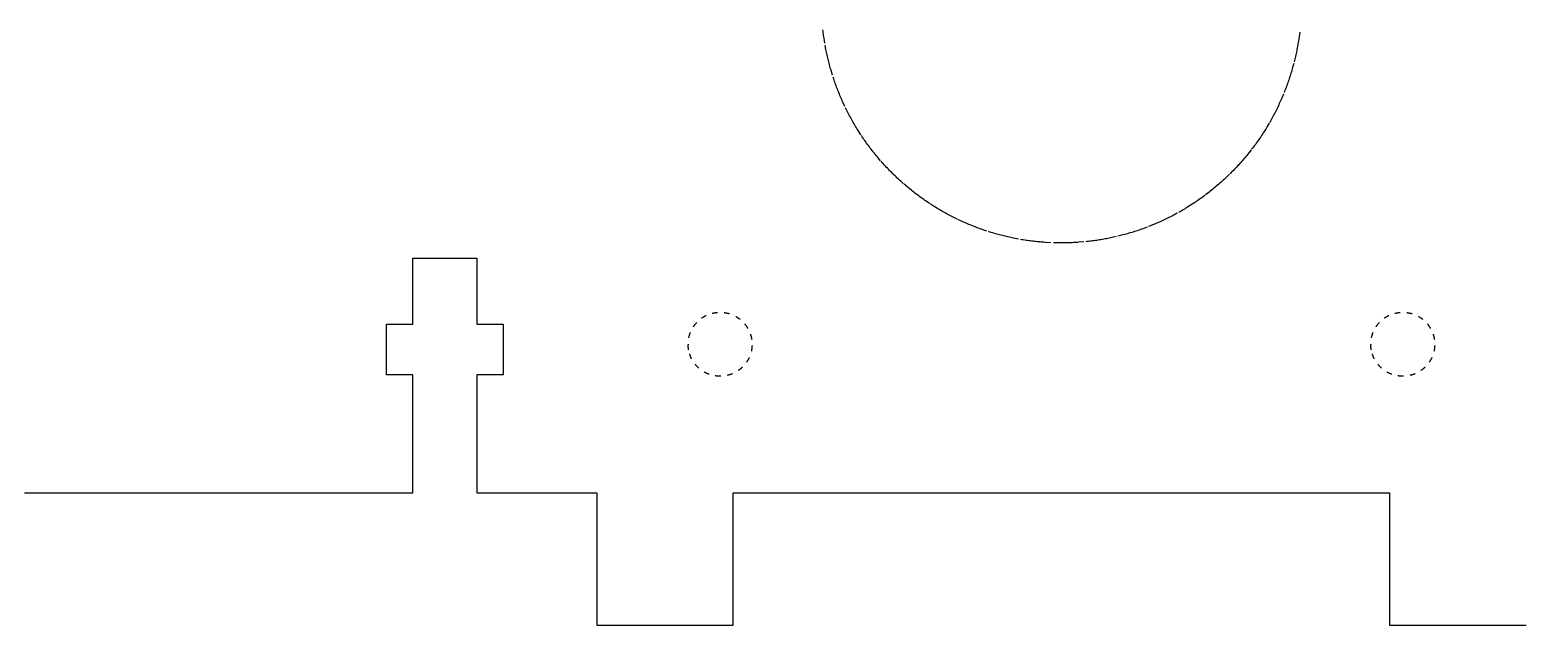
# Model space of a CAD drawing. Header units: millimetres. Extents: x -794 to 1477, y -521 to -225.
# Drawn here: x -359.4 to -291.4, y -516.3 to -489.3 of the extents above; entities that cross this region are included whole.
import ezdxf

# ---------------------------------------------------------------- set-up
doc = ezdxf.new("R2010")
doc.units = ezdxf.units.MM
doc.linetypes.add('HIDDEN', pattern=[9.525, 6.35, -3.175])
doc.layers.get('0').update_dxf_attribs({"color": 253, "lineweight": 70, "true_color": 0x8faf8f})
doc.layers.add('Hidden', color=98, linetype='Continuous', lineweight=70, true_color=0x054805)

msp = doc.modelspace()

# ---------------------------------------------------------------- linework, layer by layer
at = {"color": 98, "lineweight": -3, "true_color": 0x054805}
for p, q in [((-323.348, -489.319), (-323.356, -489.257)), ((-323.341, -489.382), (-323.348, -489.319)), ((-323.333, -489.445), (-323.341, -489.382)), ((-323.324, -489.507), (-323.333, -489.445)), ((-323.315, -489.57), (-323.324, -489.507)), ((-323.306, -489.633), (-323.315, -489.57)), ((-323.273, -489.854), (-323.306, -489.633)), ((-301.772, -489.822), (-301.782, -489.885)), ((-301.761, -489.759), (-301.772, -489.822)), ((-301.751, -489.696), (-301.761, -489.759)), ((-301.742, -489.633), (-301.751, -489.696)), ((-301.733, -489.57), (-301.742, -489.633)), ((-301.702, -489.351), (-301.733, -489.57)), ((-323.231, -490.075), (-323.243, -490.012)), ((-323.219, -490.138), (-323.231, -490.075)), ((-323.206, -490.202), (-323.219, -490.138)), ((-323.193, -490.265), (-323.206, -490.202)), ((-323.18, -490.329), (-323.193, -490.265)), ((-323.166, -490.392), (-323.18, -490.329)), ((-323.151, -490.456), (-323.166, -490.392)), ((-323.137, -490.519), (-323.151, -490.456)), ((-323.122, -490.583), (-323.137, -490.519)), ((-301.911, -490.519), (-301.927, -490.583)), ((-301.897, -490.456), (-301.911, -490.519)), ((-301.882, -490.392), (-301.897, -490.456)), ((-301.869, -490.329), (-301.882, -490.392)), ((-301.855, -490.265), (-301.869, -490.329)), ((-301.842, -490.202), (-301.855, -490.265)), ((-301.829, -490.138), (-301.842, -490.202)), ((-301.817, -490.075), (-301.829, -490.138)), ((-301.805, -490.012), (-301.817, -490.075)), ((-301.794, -489.949), (-301.805, -490.012)), ((-301.782, -489.885), (-301.794, -489.949)), ((-323.106, -490.646), (-323.122, -490.583)), ((-323.09, -490.71), (-323.106, -490.646)), ((-323.074, -490.773), (-323.09, -490.71)), ((-323.057, -490.837), (-323.074, -490.773)), ((-323.04, -490.901), (-323.057, -490.837)), ((-323.022, -490.964), (-323.04, -490.901)), ((-323.004, -491.028), (-323.022, -490.964)), ((-322.986, -491.091), (-323.004, -491.028)), ((-322.92, -491.314), (-322.986, -491.091)), ((-302.081, -491.155), (-302.1, -491.218)), ((-302.062, -491.091), (-302.081, -491.155)), ((-302.044, -491.028), (-302.062, -491.091)), ((-302.026, -490.964), (-302.044, -491.028)), ((-301.973, -490.774), (-302.026, -490.964)), ((-301.927, -490.583), (-301.942, -490.646)), ((-322.845, -491.536), (-322.867, -491.472)), ((-322.824, -491.599), (-322.845, -491.536)), ((-322.802, -491.662), (-322.824, -491.599)), ((-322.779, -491.725), (-322.802, -491.662)), ((-322.756, -491.789), (-322.779, -491.725)), ((-322.733, -491.852), (-322.756, -491.789)), ((-322.709, -491.915), (-322.733, -491.852)), ((-302.316, -491.852), (-302.34, -491.915)), ((-302.292, -491.789), (-302.316, -491.852)), ((-302.269, -491.725), (-302.292, -491.789)), ((-302.247, -491.662), (-302.269, -491.725)), ((-302.224, -491.599), (-302.247, -491.662)), ((-302.203, -491.536), (-302.224, -491.599)), ((-302.181, -491.472), (-302.203, -491.536)), ((-302.161, -491.409), (-302.181, -491.472)), ((-302.14, -491.345), (-302.161, -491.409)), ((-302.12, -491.282), (-302.14, -491.345)), ((-302.1, -491.218), (-302.12, -491.282)), ((-322.684, -491.978), (-322.709, -491.915)), ((-322.66, -492.041), (-322.684, -491.978)), ((-322.635, -492.104), (-322.66, -492.041)), ((-322.609, -492.166), (-322.635, -492.104)), ((-322.583, -492.229), (-322.609, -492.166)), ((-322.557, -492.292), (-322.583, -492.229)), ((-322.53, -492.354), (-322.557, -492.292)), ((-322.503, -492.417), (-322.53, -492.354)), ((-322.475, -492.479), (-322.503, -492.417)), ((-322.447, -492.541), (-322.475, -492.479)), ((-322.361, -492.728), (-322.447, -492.541)), ((-302.601, -492.541), (-302.63, -492.603)), ((-302.573, -492.479), (-302.601, -492.541)), ((-302.545, -492.417), (-302.573, -492.479)), ((-302.518, -492.354), (-302.545, -492.417)), ((-302.438, -492.167), (-302.518, -492.354)), ((-302.364, -491.978), (-302.388, -492.041)), ((-302.34, -491.915), (-302.364, -491.978)), ((-322.27, -492.912), (-322.3, -492.851)), ((-322.239, -492.974), (-322.27, -492.912)), ((-322.207, -493.035), (-322.239, -492.974)), ((-322.175, -493.096), (-322.207, -493.035)), ((-322.143, -493.157), (-322.175, -493.096)), ((-322.11, -493.218), (-322.143, -493.157)), ((-322.077, -493.279), (-322.11, -493.218)), ((-302.938, -493.218), (-302.971, -493.279)), ((-302.905, -493.157), (-302.938, -493.218)), ((-302.873, -493.096), (-302.905, -493.157)), ((-302.841, -493.035), (-302.873, -493.096)), ((-302.809, -492.974), (-302.841, -493.035)), ((-302.778, -492.912), (-302.809, -492.974)), ((-302.748, -492.851), (-302.778, -492.912)), ((-302.718, -492.789), (-302.748, -492.851)), ((-302.688, -492.727), (-302.718, -492.789)), ((-302.659, -492.665), (-302.688, -492.727)), ((-302.63, -492.603), (-302.659, -492.665)), ((-322.044, -493.339), (-322.077, -493.279)), ((-322.01, -493.399), (-322.044, -493.339)), ((-321.976, -493.46), (-322.01, -493.399)), ((-321.941, -493.52), (-321.976, -493.46)), ((-321.906, -493.58), (-321.941, -493.52)), ((-321.87, -493.639), (-321.906, -493.58)), ((-321.834, -493.699), (-321.87, -493.639)), ((-321.798, -493.758), (-321.834, -493.699)), ((-321.761, -493.817), (-321.798, -493.758)), ((-321.724, -493.876), (-321.761, -493.817)), ((-321.63, -494.023), (-321.724, -493.876)), ((-303.324, -493.876), (-303.362, -493.935)), ((-303.287, -493.817), (-303.324, -493.876)), ((-303.25, -493.758), (-303.287, -493.817)), ((-303.214, -493.699), (-303.25, -493.758)), ((-303.178, -493.639), (-303.214, -493.699)), ((-303.089, -493.49), (-303.178, -493.639)), ((-303.004, -493.339), (-303.038, -493.399)), ((-302.971, -493.279), (-303.004, -493.339)), ((-321.532, -494.168), (-321.571, -494.11)), ((-321.492, -494.225), (-321.532, -494.168)), ((-321.452, -494.283), (-321.492, -494.225)), ((-321.412, -494.34), (-321.452, -494.283)), ((-321.371, -494.397), (-321.412, -494.34)), ((-321.33, -494.454), (-321.371, -494.397)), ((-321.288, -494.51), (-321.33, -494.454)), ((-321.247, -494.567), (-321.288, -494.51)), ((-321.204, -494.623), (-321.247, -494.567)), ((-303.802, -494.567), (-303.844, -494.623)), ((-303.76, -494.51), (-303.802, -494.567)), ((-303.718, -494.454), (-303.76, -494.51)), ((-303.677, -494.397), (-303.718, -494.454)), ((-303.636, -494.34), (-303.677, -494.397)), ((-303.596, -494.283), (-303.636, -494.34)), ((-303.556, -494.225), (-303.596, -494.283)), ((-303.516, -494.168), (-303.556, -494.225)), ((-303.477, -494.11), (-303.516, -494.168)), ((-303.438, -494.052), (-303.477, -494.11)), ((-303.4, -493.993), (-303.438, -494.052)), ((-303.362, -493.935), (-303.4, -493.993)), ((-321.162, -494.678), (-321.204, -494.623)), ((-321.118, -494.734), (-321.162, -494.678)), ((-321.075, -494.789), (-321.118, -494.734)), ((-321.031, -494.844), (-321.075, -494.789)), ((-320.987, -494.899), (-321.031, -494.844)), ((-320.943, -494.954), (-320.987, -494.899)), ((-320.898, -495.008), (-320.943, -494.954)), ((-320.852, -495.062), (-320.898, -495.008)), ((-320.738, -495.196), (-320.852, -495.062)), ((-320.621, -495.327), (-320.668, -495.275)), ((-304.38, -495.275), (-304.427, -495.327)), ((-304.334, -495.222), (-304.38, -495.275)), ((-304.287, -495.169), (-304.334, -495.222)), ((-304.241, -495.115), (-304.287, -495.169)), ((-304.196, -495.062), (-304.241, -495.115)), ((-304.15, -495.008), (-304.196, -495.062)), ((-304.106, -494.954), (-304.15, -495.008)), ((-304.061, -494.899), (-304.106, -494.954)), ((-304.017, -494.844), (-304.061, -494.899)), ((-303.907, -494.707), (-304.017, -494.844)), ((-320.573, -495.379), (-320.621, -495.327)), ((-320.526, -495.431), (-320.573, -495.379)), ((-320.478, -495.483), (-320.526, -495.431)), ((-320.429, -495.534), (-320.478, -495.483)), ((-320.38, -495.585), (-320.429, -495.534)), ((-320.331, -495.636), (-320.38, -495.585)), ((-320.282, -495.686), (-320.331, -495.636)), ((-320.232, -495.736), (-320.282, -495.686)), ((-320.182, -495.786), (-320.232, -495.736)), ((-320.132, -495.835), (-320.182, -495.786)), ((-320.081, -495.885), (-320.132, -495.835)), ((-320.03, -495.933), (-320.081, -495.885)), ((-319.979, -495.982), (-320.03, -495.933)), ((-305.018, -495.933), (-305.069, -495.982)), ((-304.891, -495.811), (-305.018, -495.933)), ((-304.766, -495.686), (-304.816, -495.736)), ((-304.717, -495.636), (-304.766, -495.686)), ((-304.668, -495.585), (-304.717, -495.636)), ((-304.619, -495.534), (-304.668, -495.585)), ((-304.571, -495.483), (-304.619, -495.534)), ((-304.523, -495.431), (-304.571, -495.483)), ((-304.475, -495.379), (-304.523, -495.431)), ((-304.427, -495.327), (-304.475, -495.379)), ((-319.927, -496.03), (-319.979, -495.982)), ((-319.875, -496.077), (-319.927, -496.03)), ((-319.823, -496.125), (-319.875, -496.077)), ((-319.692, -496.242), (-319.823, -496.125)), ((-319.558, -496.357), (-319.611, -496.311)), ((-319.504, -496.402), (-319.558, -496.357)), ((-319.449, -496.447), (-319.504, -496.402)), ((-319.395, -496.491), (-319.449, -496.447)), ((-319.34, -496.535), (-319.395, -496.491)), ((-319.285, -496.579), (-319.34, -496.535)), ((-319.23, -496.623), (-319.285, -496.579)), ((-319.174, -496.666), (-319.23, -496.623)), ((-305.818, -496.623), (-305.874, -496.666)), ((-305.763, -496.579), (-305.818, -496.623)), ((-305.708, -496.535), (-305.763, -496.579)), ((-305.653, -496.491), (-305.708, -496.535)), ((-305.599, -496.447), (-305.653, -496.491)), ((-305.544, -496.402), (-305.599, -496.447)), ((-305.491, -496.357), (-305.544, -496.402)), ((-305.437, -496.311), (-305.491, -496.357)), ((-305.383, -496.265), (-305.437, -496.311)), ((-305.33, -496.219), (-305.383, -496.265)), ((-305.278, -496.172), (-305.33, -496.219)), ((-305.225, -496.125), (-305.278, -496.172)), ((-305.173, -496.077), (-305.225, -496.125)), ((-305.121, -496.03), (-305.173, -496.077)), ((-305.069, -495.982), (-305.121, -496.03)), ((-319.119, -496.708), (-319.174, -496.666)), ((-319.063, -496.751), (-319.119, -496.708)), ((-319.006, -496.793), (-319.063, -496.751)), ((-318.95, -496.834), (-319.006, -496.793)), ((-318.893, -496.875), (-318.95, -496.834)), ((-318.836, -496.916), (-318.893, -496.875)), ((-318.779, -496.956), (-318.836, -496.916)), ((-318.721, -496.996), (-318.779, -496.956)), ((-318.664, -497.036), (-318.721, -496.996)), ((-318.519, -497.134), (-318.664, -497.036)), ((-318.372, -497.228), (-318.431, -497.19)), ((-318.313, -497.265), (-318.372, -497.228)), ((-318.254, -497.302), (-318.313, -497.265)), ((-318.195, -497.338), (-318.254, -497.302)), ((-306.794, -497.302), (-306.854, -497.338)), ((-306.735, -497.265), (-306.794, -497.302)), ((-306.676, -497.228), (-306.735, -497.265)), ((-306.617, -497.19), (-306.676, -497.228)), ((-306.559, -497.152), (-306.617, -497.19)), ((-306.501, -497.114), (-306.559, -497.152)), ((-306.443, -497.075), (-306.501, -497.114)), ((-306.385, -497.036), (-306.443, -497.075)), ((-306.327, -496.996), (-306.385, -497.036)), ((-306.269, -496.956), (-306.327, -496.996)), ((-306.212, -496.916), (-306.269, -496.956)), ((-306.155, -496.875), (-306.212, -496.916)), ((-306.013, -496.772), (-306.155, -496.875)), ((-305.874, -496.666), (-305.93, -496.708)), ((-318.135, -497.374), (-318.195, -497.338)), ((-318.075, -497.41), (-318.135, -497.374)), ((-318.016, -497.445), (-318.075, -497.41)), ((-317.956, -497.48), (-318.016, -497.445)), ((-317.895, -497.514), (-317.956, -497.48)), ((-317.835, -497.548), (-317.895, -497.514)), ((-317.774, -497.581), (-317.835, -497.548)), ((-317.714, -497.615), (-317.774, -497.581)), ((-317.653, -497.647), (-317.714, -497.615)), ((-317.592, -497.68), (-317.653, -497.647)), ((-317.531, -497.711), (-317.592, -497.68)), ((-317.47, -497.743), (-317.531, -497.711)), ((-317.408, -497.774), (-317.47, -497.743)), ((-317.255, -497.85), (-317.408, -497.774)), ((-317.099, -497.923), (-317.161, -497.894)), ((-317.037, -497.951), (-317.099, -497.923)), ((-316.975, -497.979), (-317.037, -497.951)), ((-316.913, -498.007), (-316.975, -497.979)), ((-308.073, -497.979), (-308.136, -498.007)), ((-308.011, -497.951), (-308.073, -497.979)), ((-307.949, -497.923), (-308.011, -497.951)), ((-307.887, -497.894), (-307.949, -497.923)), ((-307.825, -497.864), (-307.887, -497.894)), ((-307.763, -497.835), (-307.825, -497.864)), ((-307.702, -497.804), (-307.763, -497.835)), ((-307.64, -497.774), (-307.702, -497.804)), ((-307.579, -497.743), (-307.64, -497.774)), ((-307.517, -497.711), (-307.579, -497.743)), ((-307.456, -497.68), (-307.517, -497.711)), ((-307.273, -497.583), (-307.456, -497.68)), ((-307.093, -497.48), (-307.153, -497.514)), ((-307.033, -497.445), (-307.093, -497.48)), ((-306.973, -497.41), (-307.033, -497.445)), ((-306.913, -497.374), (-306.973, -497.41)), ((-306.854, -497.338), (-306.913, -497.374)), ((-316.85, -498.034), (-316.913, -498.007)), ((-316.788, -498.061), (-316.85, -498.034)), ((-316.725, -498.087), (-316.788, -498.061)), ((-316.662, -498.113), (-316.725, -498.087)), ((-316.6, -498.139), (-316.662, -498.113)), ((-316.537, -498.164), (-316.6, -498.139)), ((-316.474, -498.189), (-316.537, -498.164)), ((-316.411, -498.213), (-316.474, -498.189)), ((-316.348, -498.237), (-316.411, -498.213)), ((-316.285, -498.26), (-316.348, -498.237)), ((-316.221, -498.283), (-316.285, -498.26)), ((-316.158, -498.306), (-316.221, -498.283)), ((-316.095, -498.328), (-316.158, -498.306)), ((-315.905, -498.393), (-316.095, -498.328)), ((-315.714, -498.452), (-315.778, -498.432)), ((-315.651, -498.471), (-315.714, -498.452)), ((-315.587, -498.49), (-315.651, -498.471)), ((-315.524, -498.508), (-315.587, -498.49)), ((-315.46, -498.526), (-315.524, -498.508)), ((-315.396, -498.544), (-315.46, -498.526)), ((-315.333, -498.561), (-315.396, -498.544)), ((-315.269, -498.578), (-315.333, -498.561)), ((-315.206, -498.594), (-315.269, -498.578)), ((-315.142, -498.61), (-315.206, -498.594)), ((-315.079, -498.626), (-315.142, -498.61)), ((-315.015, -498.641), (-315.079, -498.626)), ((-314.951, -498.655), (-315.015, -498.641)), ((-314.888, -498.67), (-314.951, -498.655)), ((-314.825, -498.684), (-314.888, -498.67)), ((-310.033, -498.642), (-310.224, -498.684)), ((-309.842, -498.594), (-309.906, -498.61)), ((-309.779, -498.578), (-309.842, -498.594)), ((-309.715, -498.561), (-309.779, -498.578)), ((-309.652, -498.544), (-309.715, -498.561)), ((-309.588, -498.526), (-309.652, -498.544)), ((-309.525, -498.508), (-309.588, -498.526)), ((-309.461, -498.49), (-309.525, -498.508)), ((-309.397, -498.471), (-309.461, -498.49)), ((-309.334, -498.452), (-309.397, -498.471)), ((-309.27, -498.432), (-309.334, -498.452)), ((-309.207, -498.412), (-309.27, -498.432)), ((-309.144, -498.392), (-309.207, -498.412)), ((-309.08, -498.371), (-309.144, -498.392)), ((-309.017, -498.35), (-309.08, -498.371)), ((-308.953, -498.328), (-309.017, -498.35)), ((-308.89, -498.306), (-308.953, -498.328)), ((-308.827, -498.283), (-308.89, -498.306)), ((-308.637, -498.214), (-308.827, -498.283)), ((-308.449, -498.139), (-308.511, -498.164)), ((-308.386, -498.113), (-308.449, -498.139)), ((-308.323, -498.087), (-308.386, -498.113)), ((-308.261, -498.061), (-308.323, -498.087)), ((-308.198, -498.034), (-308.261, -498.061)), ((-308.136, -498.007), (-308.198, -498.034)), ((-314.761, -498.697), (-314.825, -498.684)), ((-314.698, -498.71), (-314.761, -498.697)), ((-314.477, -498.755), (-314.698, -498.71)), ((-314.255, -498.791), (-314.318, -498.781)), ((-314.192, -498.801), (-314.255, -498.791)), ((-314.129, -498.81), (-314.192, -498.801)), ((-314.066, -498.82), (-314.129, -498.81)), ((-314.003, -498.828), (-314.066, -498.82)), ((-313.941, -498.837), (-314.003, -498.828)), ((-313.878, -498.845), (-313.941, -498.837)), ((-313.815, -498.852), (-313.878, -498.845)), ((-313.753, -498.86), (-313.815, -498.852)), ((-313.69, -498.867), (-313.753, -498.86)), ((-313.628, -498.873), (-313.69, -498.867)), ((-313.566, -498.879), (-313.628, -498.873)), ((-313.504, -498.885), (-313.566, -498.879)), ((-313.442, -498.891), (-313.504, -498.885)), ((-313.38, -498.896), (-313.442, -498.891)), ((-313.318, -498.9), (-313.38, -498.896)), ((-313.256, -498.905), (-313.318, -498.9)), ((-313.011, -498.92), (-313.256, -498.905)), ((-312.766, -498.927), (-312.827, -498.925)), ((-312.705, -498.928), (-312.766, -498.927)), ((-312.645, -498.929), (-312.705, -498.928)), ((-312.584, -498.929), (-312.645, -498.929)), ((-312.524, -498.929), (-312.584, -498.929)), ((-312.464, -498.929), (-312.524, -498.929)), ((-312.403, -498.929), (-312.464, -498.929)), ((-312.343, -498.928), (-312.403, -498.929)), ((-312.282, -498.927), (-312.343, -498.928)), ((-312.221, -498.925), (-312.282, -498.927)), ((-312.16, -498.923), (-312.221, -498.925)), ((-312.099, -498.921), (-312.16, -498.923)), ((-312.038, -498.918), (-312.099, -498.921)), ((-311.977, -498.915), (-312.038, -498.918)), ((-311.915, -498.912), (-311.977, -498.915)), ((-311.854, -498.909), (-311.915, -498.912)), ((-311.792, -498.905), (-311.854, -498.909)), ((-311.73, -498.9), (-311.792, -498.905)), ((-311.513, -498.884), (-311.73, -498.9)), ((-311.295, -498.86), (-311.358, -498.867)), ((-311.233, -498.852), (-311.295, -498.86)), ((-311.17, -498.845), (-311.233, -498.852)), ((-311.108, -498.837), (-311.17, -498.845)), ((-311.045, -498.828), (-311.108, -498.837)), ((-310.982, -498.82), (-311.045, -498.828)), ((-310.919, -498.81), (-310.982, -498.82)), ((-310.856, -498.801), (-310.919, -498.81)), ((-310.793, -498.791), (-310.856, -498.801)), ((-310.73, -498.781), (-310.793, -498.791)), ((-310.667, -498.77), (-310.73, -498.781)), ((-310.604, -498.759), (-310.667, -498.77)), ((-310.541, -498.747), (-310.604, -498.759)), ((-310.477, -498.735), (-310.541, -498.747)), ((-310.414, -498.723), (-310.477, -498.735)), ((-310.351, -498.71), (-310.414, -498.723)), ((-310.287, -498.697), (-310.351, -498.71)), ((-310.224, -498.684), (-310.287, -498.697)), ((-341.975, -502.619), (-341.975, -499.62)), ((-341.975, -499.62), (-339.073, -499.62)), ((-339.073, -499.62), (-339.073, -502.619)), ((-343.175, -504.921), (-343.175, -502.619)), ((-343.175, -502.619), (-341.975, -502.619)), ((-339.073, -502.619), (-337.873, -502.619)), ((-337.873, -502.619), (-337.873, -504.921)), ((-329.237, -502.732), (-329.227, -502.717)), ((-329.227, -502.717), (-329.218, -502.703)), ((-329.218, -502.703), (-329.208, -502.688)), ((-329.208, -502.688), (-329.197, -502.674)), ((-329.197, -502.674), (-329.187, -502.66)), ((-329.187, -502.66), (-329.177, -502.646)), ((-329.177, -502.646), (-329.166, -502.633)), ((-329.166, -502.633), (-329.155, -502.619)), ((-329.155, -502.619), (-329.144, -502.605)), ((-329.144, -502.605), (-329.133, -502.592)), ((-329.133, -502.592), (-329.121, -502.579)), ((-329.121, -502.579), (-329.11, -502.566)), ((-329.11, -502.566), (-329.098, -502.553)), ((-328.864, -502.345), (-328.85, -502.335)), ((-328.85, -502.335), (-328.836, -502.325)), ((-328.836, -502.325), (-328.821, -502.315)), ((-328.821, -502.315), (-328.806, -502.306)), ((-328.806, -502.306), (-328.792, -502.297)), ((-328.792, -502.297), (-328.777, -502.287)), ((-328.777, -502.287), (-328.762, -502.278)), ((-328.762, -502.278), (-328.747, -502.27)), ((-328.747, -502.27), (-328.731, -502.261)), ((-328.731, -502.261), (-328.716, -502.252)), ((-328.716, -502.252), (-328.7, -502.244)), ((-328.7, -502.244), (-328.685, -502.236)), ((-328.685, -502.236), (-328.669, -502.228)), ((-328.387, -502.123), (-328.369, -502.119)), ((-328.369, -502.119), (-328.352, -502.114)), ((-328.352, -502.114), (-328.334, -502.111)), ((-328.334, -502.111), (-328.317, -502.107)), ((-328.317, -502.107), (-328.299, -502.103)), ((-328.299, -502.103), (-328.281, -502.1)), ((-328.281, -502.1), (-328.263, -502.097)), ((-328.263, -502.097), (-328.245, -502.094)), ((-328.245, -502.094), (-328.227, -502.091)), ((-328.227, -502.091), (-328.209, -502.089)), ((-328.209, -502.089), (-328.191, -502.087)), ((-328.191, -502.087), (-328.173, -502.085)), ((-328.173, -502.085), (-328.154, -502.083)), ((-327.839, -502.089), (-327.821, -502.091)), ((-327.821, -502.091), (-327.803, -502.094)), ((-327.803, -502.094), (-327.785, -502.097)), ((-327.785, -502.097), (-327.767, -502.1)), ((-327.767, -502.1), (-327.75, -502.103)), ((-327.75, -502.103), (-327.732, -502.107)), ((-327.732, -502.107), (-327.714, -502.111)), ((-327.714, -502.111), (-327.697, -502.114)), ((-327.697, -502.114), (-327.679, -502.119)), ((-327.679, -502.119), (-327.662, -502.123)), ((-327.662, -502.123), (-327.644, -502.128)), ((-327.644, -502.128), (-327.627, -502.132)), ((-327.627, -502.132), (-327.61, -502.137)), ((-327.317, -502.261), (-327.302, -502.27)), ((-327.302, -502.27), (-327.287, -502.278)), ((-327.287, -502.278), (-327.272, -502.287)), ((-327.272, -502.287), (-327.257, -502.297)), ((-327.257, -502.297), (-327.242, -502.306)), ((-327.242, -502.306), (-327.228, -502.315)), ((-327.228, -502.315), (-327.213, -502.325)), ((-327.213, -502.325), (-327.199, -502.335)), ((-327.199, -502.335), (-327.184, -502.345)), ((-327.184, -502.345), (-327.17, -502.355)), ((-327.17, -502.355), (-327.156, -502.366)), ((-327.156, -502.366), (-327.142, -502.376)), ((-327.142, -502.376), (-327.128, -502.387)), ((-326.905, -502.605), (-326.894, -502.619)), ((-326.894, -502.619), (-326.883, -502.633)), ((-326.883, -502.633), (-326.872, -502.646)), ((-326.872, -502.646), (-326.861, -502.66)), ((-326.861, -502.66), (-326.851, -502.674)), ((-326.851, -502.674), (-326.841, -502.688)), ((-326.841, -502.688), (-326.831, -502.703)), ((-326.831, -502.703), (-326.821, -502.717)), ((-326.821, -502.717), (-326.811, -502.732)), ((-326.811, -502.732), (-326.802, -502.746)), ((-326.802, -502.746), (-326.792, -502.761)), ((-298.237, -502.732), (-298.227, -502.717)), ((-298.227, -502.717), (-298.217, -502.703)), ((-298.217, -502.703), (-298.207, -502.688)), ((-298.207, -502.688), (-298.197, -502.674)), ((-298.197, -502.674), (-298.187, -502.66)), ((-298.187, -502.66), (-298.176, -502.646)), ((-298.176, -502.646), (-298.165, -502.633)), ((-298.165, -502.633), (-298.155, -502.619)), ((-298.155, -502.619), (-298.144, -502.605)), ((-298.144, -502.605), (-298.132, -502.592)), ((-298.132, -502.592), (-298.121, -502.579)), ((-298.121, -502.579), (-298.11, -502.566)), ((-298.11, -502.566), (-298.098, -502.553)), ((-297.864, -502.345), (-297.85, -502.335)), ((-297.85, -502.335), (-297.835, -502.325)), ((-297.835, -502.325), (-297.821, -502.315)), ((-297.821, -502.315), (-297.806, -502.306)), ((-297.806, -502.306), (-297.791, -502.297)), ((-297.791, -502.297), (-297.776, -502.287)), ((-297.776, -502.287), (-297.761, -502.278)), ((-297.761, -502.278), (-297.746, -502.27)), ((-297.746, -502.27), (-297.731, -502.261)), ((-297.731, -502.261), (-297.716, -502.252)), ((-297.716, -502.252), (-297.7, -502.244)), ((-297.7, -502.244), (-297.684, -502.236)), ((-297.684, -502.236), (-297.669, -502.228)), ((-297.387, -502.123), (-297.369, -502.119)), ((-297.369, -502.119), (-297.352, -502.114)), ((-297.352, -502.114), (-297.334, -502.111)), ((-297.334, -502.111), (-297.316, -502.107)), ((-297.316, -502.107), (-297.299, -502.103)), ((-297.299, -502.103), (-297.281, -502.1)), ((-297.281, -502.1), (-297.263, -502.097)), ((-297.263, -502.097), (-297.245, -502.094)), ((-297.245, -502.094), (-297.227, -502.091)), ((-297.227, -502.091), (-297.209, -502.089)), ((-297.209, -502.089), (-297.191, -502.087)), ((-297.191, -502.087), (-297.172, -502.085)), ((-297.172, -502.085), (-297.154, -502.083)), ((-296.839, -502.089), (-296.821, -502.091)), ((-296.821, -502.091), (-296.803, -502.094)), ((-296.803, -502.094), (-296.785, -502.097)), ((-296.785, -502.097), (-296.767, -502.1)), ((-296.767, -502.1), (-296.749, -502.103)), ((-296.749, -502.103), (-296.731, -502.107)), ((-296.731, -502.107), (-296.714, -502.111)), ((-296.714, -502.111), (-296.696, -502.114)), ((-296.696, -502.114), (-296.679, -502.119)), ((-296.679, -502.119), (-296.661, -502.123)), ((-296.661, -502.123), (-296.644, -502.128)), ((-296.644, -502.128), (-296.627, -502.132)), ((-296.627, -502.132), (-296.609, -502.137)), ((-296.317, -502.261), (-296.302, -502.27)), ((-296.302, -502.27), (-296.286, -502.278)), ((-296.286, -502.278), (-296.271, -502.287)), ((-296.271, -502.287), (-296.257, -502.297)), ((-296.257, -502.297), (-296.242, -502.306)), ((-296.242, -502.306), (-296.227, -502.315)), ((-296.227, -502.315), (-296.213, -502.325)), ((-296.213, -502.325), (-296.198, -502.335)), ((-296.198, -502.335), (-296.184, -502.345)), ((-296.184, -502.345), (-296.17, -502.355)), ((-296.17, -502.355), (-296.156, -502.366)), ((-296.156, -502.366), (-296.142, -502.376)), ((-296.142, -502.376), (-296.128, -502.387)), ((-295.904, -502.605), (-295.893, -502.619)), ((-295.893, -502.619), (-295.882, -502.633)), ((-295.882, -502.633), (-295.872, -502.646)), ((-295.872, -502.646), (-295.861, -502.66)), ((-295.861, -502.66), (-295.851, -502.674)), ((-295.851, -502.674), (-295.841, -502.688)), ((-295.841, -502.688), (-295.83, -502.703)), ((-295.83, -502.703), (-295.821, -502.717)), ((-295.821, -502.717), (-295.811, -502.732)), ((-295.811, -502.732), (-295.801, -502.746)), ((-295.801, -502.746), (-295.792, -502.761)), ((-329.446, -503.236), (-329.442, -503.218)), ((-329.442, -503.218), (-329.438, -503.201)), ((-329.438, -503.201), (-329.434, -503.183)), ((-329.434, -503.183), (-329.43, -503.166)), ((-329.43, -503.166), (-329.425, -503.148)), ((-329.425, -503.148), (-329.42, -503.131)), ((-329.42, -503.131), (-329.415, -503.114)), ((-329.415, -503.114), (-329.41, -503.097)), ((-329.41, -503.097), (-329.405, -503.08)), ((-329.405, -503.08), (-329.399, -503.063)), ((-329.399, -503.063), (-329.393, -503.046)), ((-329.393, -503.046), (-329.387, -503.029)), ((-329.387, -503.029), (-329.381, -503.013)), ((-326.792, -502.761), (-326.783, -502.776)), ((-326.783, -502.776), (-326.774, -502.791)), ((-326.649, -503.063), (-326.644, -503.08)), ((-326.644, -503.08), (-326.638, -503.097)), ((-326.638, -503.097), (-326.633, -503.114)), ((-326.633, -503.114), (-326.628, -503.131)), ((-326.628, -503.131), (-326.623, -503.148)), ((-326.623, -503.148), (-326.619, -503.166)), ((-326.619, -503.166), (-326.615, -503.183)), ((-326.615, -503.183), (-326.61, -503.201)), ((-326.61, -503.201), (-326.606, -503.218)), ((-326.606, -503.218), (-326.603, -503.236)), ((-326.603, -503.236), (-326.599, -503.254)), ((-326.599, -503.254), (-326.596, -503.272)), ((-326.596, -503.272), (-326.593, -503.289)), ((-298.446, -503.236), (-298.442, -503.218)), ((-298.442, -503.218), (-298.438, -503.201)), ((-298.438, -503.201), (-298.434, -503.183)), ((-298.434, -503.183), (-298.429, -503.166)), ((-298.429, -503.166), (-298.425, -503.148)), ((-298.425, -503.148), (-298.42, -503.131)), ((-298.42, -503.131), (-298.415, -503.114)), ((-298.415, -503.114), (-298.41, -503.097)), ((-298.41, -503.097), (-298.404, -503.08)), ((-298.404, -503.08), (-298.399, -503.063)), ((-298.399, -503.063), (-298.393, -503.046)), ((-298.393, -503.046), (-298.387, -503.029)), ((-298.387, -503.029), (-298.381, -503.013)), ((-295.792, -502.761), (-295.783, -502.776)), ((-295.783, -502.776), (-295.774, -502.791)), ((-295.649, -503.063), (-295.643, -503.08)), ((-295.643, -503.08), (-295.638, -503.097)), ((-295.638, -503.097), (-295.633, -503.114)), ((-295.633, -503.114), (-295.628, -503.131)), ((-295.628, -503.131), (-295.623, -503.148)), ((-295.623, -503.148), (-295.618, -503.166)), ((-295.618, -503.166), (-295.614, -503.183)), ((-295.614, -503.183), (-295.61, -503.201)), ((-295.61, -503.201), (-295.606, -503.218)), ((-295.606, -503.218), (-295.602, -503.236)), ((-295.602, -503.236), (-295.599, -503.254)), ((-295.599, -503.254), (-295.595, -503.272)), ((-295.595, -503.272), (-295.592, -503.289)), ((-329.475, -503.566), (-329.475, -503.547)), ((-329.474, -503.584), (-329.475, -503.566)), ((-329.473, -503.603), (-329.474, -503.584)), ((-329.472, -503.622), (-329.473, -503.603)), ((-329.471, -503.64), (-329.472, -503.622)), ((-329.47, -503.658), (-329.471, -503.64)), ((-329.468, -503.677), (-329.47, -503.658)), ((-329.466, -503.695), (-329.468, -503.677)), ((-329.464, -503.713), (-329.466, -503.695)), ((-329.461, -503.731), (-329.464, -503.713)), ((-329.459, -503.749), (-329.461, -503.731)), ((-329.456, -503.767), (-329.459, -503.749)), ((-329.453, -503.785), (-329.456, -503.767)), ((-329.399, -503.994), (-329.405, -503.977)), ((-329.393, -504.011), (-329.399, -503.994)), ((-329.387, -504.027), (-329.393, -504.011)), ((-329.381, -504.044), (-329.387, -504.027)), ((-329.375, -504.06), (-329.381, -504.044)), ((-329.368, -504.077), (-329.375, -504.06)), ((-329.361, -504.093), (-329.368, -504.077)), ((-329.354, -504.109), (-329.361, -504.093)), ((-329.347, -504.126), (-329.354, -504.109)), ((-326.599, -503.803), (-326.603, -503.821)), ((-326.596, -503.785), (-326.599, -503.803)), ((-326.593, -503.767), (-326.596, -503.785)), ((-326.59, -503.749), (-326.593, -503.767)), ((-326.587, -503.731), (-326.59, -503.749)), ((-326.585, -503.713), (-326.587, -503.731)), ((-326.583, -503.695), (-326.585, -503.713)), ((-326.581, -503.677), (-326.583, -503.695)), ((-326.579, -503.658), (-326.581, -503.677)), ((-326.577, -503.64), (-326.579, -503.658)), ((-326.576, -503.622), (-326.577, -503.64)), ((-326.575, -503.603), (-326.576, -503.622)), ((-326.574, -503.584), (-326.575, -503.603)), ((-298.475, -503.566), (-298.475, -503.547)), ((-298.474, -503.584), (-298.475, -503.566)), ((-298.473, -503.603), (-298.474, -503.584)), ((-298.472, -503.622), (-298.473, -503.603)), ((-298.471, -503.64), (-298.472, -503.622)), ((-298.469, -503.658), (-298.471, -503.64)), ((-298.467, -503.677), (-298.469, -503.658)), ((-298.466, -503.695), (-298.467, -503.677)), ((-298.463, -503.713), (-298.466, -503.695)), ((-298.461, -503.731), (-298.463, -503.713)), ((-298.458, -503.749), (-298.461, -503.731)), ((-298.455, -503.767), (-298.458, -503.749)), ((-298.452, -503.785), (-298.455, -503.767)), ((-298.399, -503.994), (-298.404, -503.977)), ((-298.393, -504.011), (-298.399, -503.994)), ((-298.387, -504.027), (-298.393, -504.011)), ((-298.381, -504.044), (-298.387, -504.027)), ((-298.374, -504.06), (-298.381, -504.044)), ((-298.368, -504.077), (-298.374, -504.06)), ((-298.361, -504.093), (-298.368, -504.077)), ((-298.354, -504.109), (-298.361, -504.093)), ((-298.347, -504.126), (-298.354, -504.109)), ((-295.599, -503.803), (-295.602, -503.821)), ((-295.595, -503.785), (-295.599, -503.803)), ((-295.592, -503.767), (-295.595, -503.785)), ((-295.59, -503.749), (-295.592, -503.767)), ((-295.587, -503.731), (-295.59, -503.749)), ((-295.584, -503.713), (-295.587, -503.731)), ((-295.582, -503.695), (-295.584, -503.713)), ((-295.58, -503.677), (-295.582, -503.695)), ((-295.579, -503.658), (-295.58, -503.677)), ((-295.577, -503.64), (-295.579, -503.658)), ((-295.576, -503.622), (-295.577, -503.64)), ((-295.575, -503.603), (-295.576, -503.622)), ((-295.574, -503.584), (-295.575, -503.603)), ((-329.34, -504.142), (-329.347, -504.126)), ((-329.332, -504.158), (-329.34, -504.142)), ((-329.324, -504.173), (-329.332, -504.158)), ((-329.317, -504.189), (-329.324, -504.173)), ((-329.133, -504.465), (-329.144, -504.451)), ((-329.121, -504.478), (-329.133, -504.465)), ((-329.11, -504.491), (-329.121, -504.478)), ((-329.098, -504.504), (-329.11, -504.491)), ((-329.087, -504.517), (-329.098, -504.504)), ((-329.075, -504.53), (-329.087, -504.517)), ((-329.063, -504.542), (-329.075, -504.53)), ((-329.05, -504.554), (-329.063, -504.542)), ((-329.038, -504.567), (-329.05, -504.554)), ((-329.025, -504.579), (-329.038, -504.567)), ((-329.013, -504.591), (-329.025, -504.579)), ((-329, -504.603), (-329.013, -504.591)), ((-328.987, -504.614), (-329, -504.603)), ((-328.716, -504.804), (-328.731, -504.796)), ((-327.17, -504.702), (-327.184, -504.712)), ((-327.156, -504.691), (-327.17, -504.702)), ((-327.142, -504.681), (-327.156, -504.691)), ((-327.128, -504.67), (-327.142, -504.681)), ((-327.115, -504.659), (-327.128, -504.67)), ((-327.101, -504.648), (-327.115, -504.659)), ((-327.088, -504.637), (-327.101, -504.648)), ((-327.075, -504.626), (-327.088, -504.637)), ((-327.062, -504.614), (-327.075, -504.626)), ((-327.049, -504.603), (-327.062, -504.614)), ((-327.036, -504.591), (-327.049, -504.603)), ((-327.023, -504.579), (-327.036, -504.591)), ((-327.011, -504.567), (-327.023, -504.579)), ((-326.802, -504.311), (-326.811, -504.325)), ((-326.792, -504.296), (-326.802, -504.311)), ((-326.783, -504.281), (-326.792, -504.296)), ((-326.774, -504.266), (-326.783, -504.281)), ((-326.765, -504.251), (-326.774, -504.266)), ((-326.757, -504.235), (-326.765, -504.251)), ((-326.748, -504.22), (-326.757, -504.235)), ((-326.74, -504.205), (-326.748, -504.22)), ((-326.732, -504.189), (-326.74, -504.205)), ((-326.724, -504.173), (-326.732, -504.189)), ((-326.716, -504.158), (-326.724, -504.173)), ((-326.709, -504.142), (-326.716, -504.158)), ((-326.701, -504.126), (-326.709, -504.142)), ((-298.339, -504.142), (-298.347, -504.126)), ((-298.332, -504.158), (-298.339, -504.142)), ((-298.324, -504.173), (-298.332, -504.158)), ((-298.316, -504.189), (-298.324, -504.173)), ((-298.132, -504.465), (-298.144, -504.451)), ((-298.121, -504.478), (-298.132, -504.465)), ((-298.11, -504.491), (-298.121, -504.478)), ((-298.098, -504.504), (-298.11, -504.491)), ((-298.086, -504.517), (-298.098, -504.504)), ((-298.074, -504.53), (-298.086, -504.517)), ((-298.062, -504.542), (-298.074, -504.53)), ((-298.05, -504.554), (-298.062, -504.542)), ((-298.038, -504.567), (-298.05, -504.554)), ((-298.025, -504.579), (-298.038, -504.567)), ((-298.012, -504.591), (-298.025, -504.579)), ((-298, -504.603), (-298.012, -504.591)), ((-297.987, -504.614), (-298, -504.603)), ((-297.716, -504.804), (-297.731, -504.796)), ((-296.17, -504.702), (-296.184, -504.712)), ((-296.156, -504.691), (-296.17, -504.702)), ((-296.142, -504.681), (-296.156, -504.691)), ((-296.128, -504.67), (-296.142, -504.681)), ((-296.114, -504.659), (-296.128, -504.67)), ((-296.101, -504.648), (-296.114, -504.659)), ((-296.087, -504.637), (-296.101, -504.648)), ((-296.074, -504.626), (-296.087, -504.637)), ((-296.061, -504.614), (-296.074, -504.626)), ((-296.048, -504.603), (-296.061, -504.614)), ((-296.035, -504.591), (-296.048, -504.603)), ((-296.023, -504.579), (-296.035, -504.591)), ((-296.01, -504.567), (-296.023, -504.579)), ((-295.801, -504.311), (-295.811, -504.325)), ((-295.792, -504.296), (-295.801, -504.311)), ((-295.783, -504.281), (-295.792, -504.296)), ((-295.774, -504.266), (-295.783, -504.281)), ((-295.765, -504.251), (-295.774, -504.266)), ((-295.756, -504.235), (-295.765, -504.251)), ((-295.748, -504.22), (-295.756, -504.235)), ((-295.74, -504.205), (-295.748, -504.22)), ((-295.732, -504.189), (-295.74, -504.205)), ((-295.724, -504.173), (-295.732, -504.189)), ((-295.716, -504.158), (-295.724, -504.173)), ((-295.708, -504.142), (-295.716, -504.158)), ((-295.701, -504.126), (-295.708, -504.142)), ((-341.975, -504.921), (-343.175, -504.921)), ((-341.975, -510.278), (-341.975, -504.921)), ((-337.873, -504.921), (-339.073, -504.921)), ((-339.073, -504.921), (-339.073, -510.278)), ((-328.7, -504.813), (-328.716, -504.804)), ((-328.685, -504.821), (-328.7, -504.813)), ((-328.669, -504.829), (-328.685, -504.821)), ((-328.653, -504.836), (-328.669, -504.829)), ((-328.637, -504.844), (-328.653, -504.836)), ((-328.621, -504.851), (-328.637, -504.844)), ((-328.605, -504.858), (-328.621, -504.851)), ((-328.589, -504.865), (-328.605, -504.858)), ((-328.573, -504.872), (-328.589, -504.865)), ((-328.556, -504.879), (-328.573, -504.872)), ((-328.54, -504.885), (-328.556, -504.879)), ((-328.523, -504.891), (-328.54, -504.885)), ((-328.209, -504.968), (-328.227, -504.965)), ((-328.191, -504.97), (-328.209, -504.968)), ((-328.173, -504.972), (-328.191, -504.97)), ((-328.154, -504.974), (-328.173, -504.972)), ((-328.136, -504.975), (-328.154, -504.974)), ((-328.117, -504.977), (-328.136, -504.975)), ((-328.099, -504.978), (-328.117, -504.977)), ((-328.08, -504.978), (-328.099, -504.978)), ((-328.062, -504.979), (-328.08, -504.978)), ((-328.043, -504.979), (-328.062, -504.979)), ((-328.024, -504.979), (-328.043, -504.979)), ((-328.006, -504.979), (-328.024, -504.979)), ((-327.987, -504.979), (-328.006, -504.979)), ((-327.662, -504.934), (-327.679, -504.938)), ((-327.644, -504.929), (-327.662, -504.934)), ((-327.627, -504.924), (-327.644, -504.929)), ((-327.61, -504.919), (-327.627, -504.924)), ((-327.593, -504.914), (-327.61, -504.919)), ((-327.576, -504.909), (-327.593, -504.914)), ((-327.559, -504.903), (-327.576, -504.909)), ((-327.542, -504.897), (-327.559, -504.903)), ((-327.525, -504.891), (-327.542, -504.897)), ((-327.509, -504.885), (-327.525, -504.891)), ((-327.492, -504.879), (-327.509, -504.885)), ((-327.476, -504.872), (-327.492, -504.879)), ((-327.459, -504.865), (-327.476, -504.872)), ((-297.7, -504.813), (-297.716, -504.804)), ((-297.684, -504.821), (-297.7, -504.813)), ((-297.669, -504.829), (-297.684, -504.821)), ((-297.653, -504.836), (-297.669, -504.829)), ((-297.637, -504.844), (-297.653, -504.836)), ((-297.621, -504.851), (-297.637, -504.844)), ((-297.605, -504.858), (-297.621, -504.851)), ((-297.589, -504.865), (-297.605, -504.858)), ((-297.572, -504.872), (-297.589, -504.865)), ((-297.556, -504.879), (-297.572, -504.872)), ((-297.539, -504.885), (-297.556, -504.879)), ((-297.523, -504.891), (-297.539, -504.885)), ((-297.209, -504.968), (-297.227, -504.965)), ((-297.191, -504.97), (-297.209, -504.968)), ((-297.172, -504.972), (-297.191, -504.97)), ((-297.154, -504.974), (-297.172, -504.972)), ((-297.136, -504.975), (-297.154, -504.974)), ((-297.117, -504.977), (-297.136, -504.975)), ((-297.099, -504.978), (-297.117, -504.977)), ((-297.08, -504.978), (-297.099, -504.978)), ((-297.061, -504.979), (-297.08, -504.978)), ((-297.043, -504.979), (-297.061, -504.979)), ((-297.024, -504.979), (-297.043, -504.979)), ((-297.005, -504.979), (-297.024, -504.979)), ((-296.986, -504.979), (-297.005, -504.979)), ((-296.661, -504.934), (-296.679, -504.938)), ((-296.644, -504.929), (-296.661, -504.934)), ((-296.627, -504.924), (-296.644, -504.929)), ((-296.609, -504.919), (-296.627, -504.924)), ((-296.592, -504.914), (-296.609, -504.919)), ((-296.575, -504.909), (-296.592, -504.914)), ((-296.558, -504.903), (-296.575, -504.909)), ((-296.542, -504.897), (-296.558, -504.903)), ((-296.525, -504.891), (-296.542, -504.897)), ((-296.508, -504.885), (-296.525, -504.891)), ((-296.492, -504.879), (-296.508, -504.885)), ((-296.475, -504.872), (-296.492, -504.879)), ((-296.459, -504.865), (-296.475, -504.872)), ((-359.617, -510.278), (-359.365, -510.278)), ((-359.365, -510.278), (-347.736, -510.278)), ((-347.736, -510.278), (-347.376, -510.278)), ((-347.376, -510.278), (-347.016, -510.278)), ((-347.016, -510.278), (-346.656, -510.278)), ((-346.656, -510.278), (-346.296, -510.278)), ((-346.296, -510.278), (-345.936, -510.278)), ((-345.936, -510.278), (-345.576, -510.278)), ((-345.576, -510.278), (-345.216, -510.278)), ((-345.216, -510.278), (-344.856, -510.278)), ((-344.856, -510.278), (-344.496, -510.278)), ((-344.496, -510.278), (-343.415, -510.278)), ((-343.415, -510.278), (-343.055, -510.278)), ((-343.055, -510.278), (-341.975, -510.278)), ((-339.073, -510.278), (-333.623, -510.278)), ((-333.623, -510.278), (-333.623, -516.278)), ((-327.425, -516.278), (-327.425, -510.278)), ((-327.425, -510.278), (-297.623, -510.278)), ((-297.623, -510.278), (-297.623, -516.278)), ((-333.623, -516.278), (-327.425, -516.278)), ((-297.623, -516.278), (-291.425, -516.278))]:
    msp.add_line(p, q, dxfattribs=at)
at = {"layer": 'Hidden', "linetype": 'HIDDEN', "lineweight": -3}
for p, q in [((-323.243, -490.012), (-323.255, -489.949)), ((-301.942, -490.646), (-301.958, -490.71)), ((-322.867, -491.472), (-322.888, -491.409)), ((-302.388, -492.041), (-302.414, -492.104)), ((-322.3, -492.851), (-322.33, -492.789)), ((-303.038, -493.399), (-303.073, -493.46)), ((-321.571, -494.11), (-321.61, -494.052)), ((-320.668, -495.275), (-320.714, -495.222)), ((-303.844, -494.623), (-303.887, -494.678)), ((-304.816, -495.736), (-304.866, -495.786)), ((-319.611, -496.311), (-319.665, -496.265)), ((-318.431, -497.19), (-318.489, -497.152)), ((-305.93, -496.708), (-305.986, -496.751)), ((-317.161, -497.894), (-317.223, -497.864)), ((-307.153, -497.514), (-307.213, -497.548)), ((-315.778, -498.432), (-315.841, -498.412)), ((-309.906, -498.61), (-309.97, -498.626)), ((-308.511, -498.164), (-308.574, -498.189)), ((-314.318, -498.781), (-314.381, -498.77)), ((-312.827, -498.925), (-312.888, -498.923)), ((-311.358, -498.867), (-311.42, -498.873)), ((-329.098, -502.553), (-329.087, -502.54)), ((-328.669, -502.228), (-328.653, -502.22)), ((-328.154, -502.083), (-328.136, -502.082)), ((-327.61, -502.137), (-327.593, -502.143)), ((-327.128, -502.387), (-327.115, -502.398)), ((-298.098, -502.553), (-298.086, -502.54)), ((-297.669, -502.228), (-297.653, -502.22)), ((-297.154, -502.083), (-297.136, -502.082)), ((-296.609, -502.137), (-296.592, -502.143)), ((-296.128, -502.387), (-296.114, -502.398)), ((-329.381, -503.013), (-329.375, -502.996)), ((-326.774, -502.791), (-326.765, -502.806)), ((-326.593, -503.289), (-326.59, -503.307)), ((-298.381, -503.013), (-298.374, -502.996)), ((-295.774, -502.791), (-295.765, -502.806)), ((-295.592, -503.289), (-295.59, -503.307)), ((-329.475, -503.528), (-329.475, -503.547)), ((-329.405, -503.977), (-329.41, -503.96)), ((-326.603, -503.821), (-326.606, -503.839)), ((-298.475, -503.528), (-298.475, -503.547)), ((-298.404, -503.977), (-298.41, -503.96)), ((-295.602, -503.821), (-295.606, -503.839)), ((-329.144, -504.451), (-329.155, -504.438)), ((-328.731, -504.796), (-328.747, -504.787)), ((-327.184, -504.712), (-327.199, -504.722)), ((-326.811, -504.325), (-326.821, -504.34)), ((-298.144, -504.451), (-298.155, -504.438)), ((-297.731, -504.796), (-297.746, -504.787)), ((-296.184, -504.712), (-296.198, -504.722)), ((-295.811, -504.325), (-295.821, -504.34)), ((-328.227, -504.965), (-328.245, -504.963)), ((-327.679, -504.938), (-327.697, -504.942)), ((-297.227, -504.965), (-297.245, -504.963)), ((-296.679, -504.938), (-296.696, -504.942))]:
    msp.add_line(p, q, dxfattribs=at)

doc.saveas('drawing.dxf')
